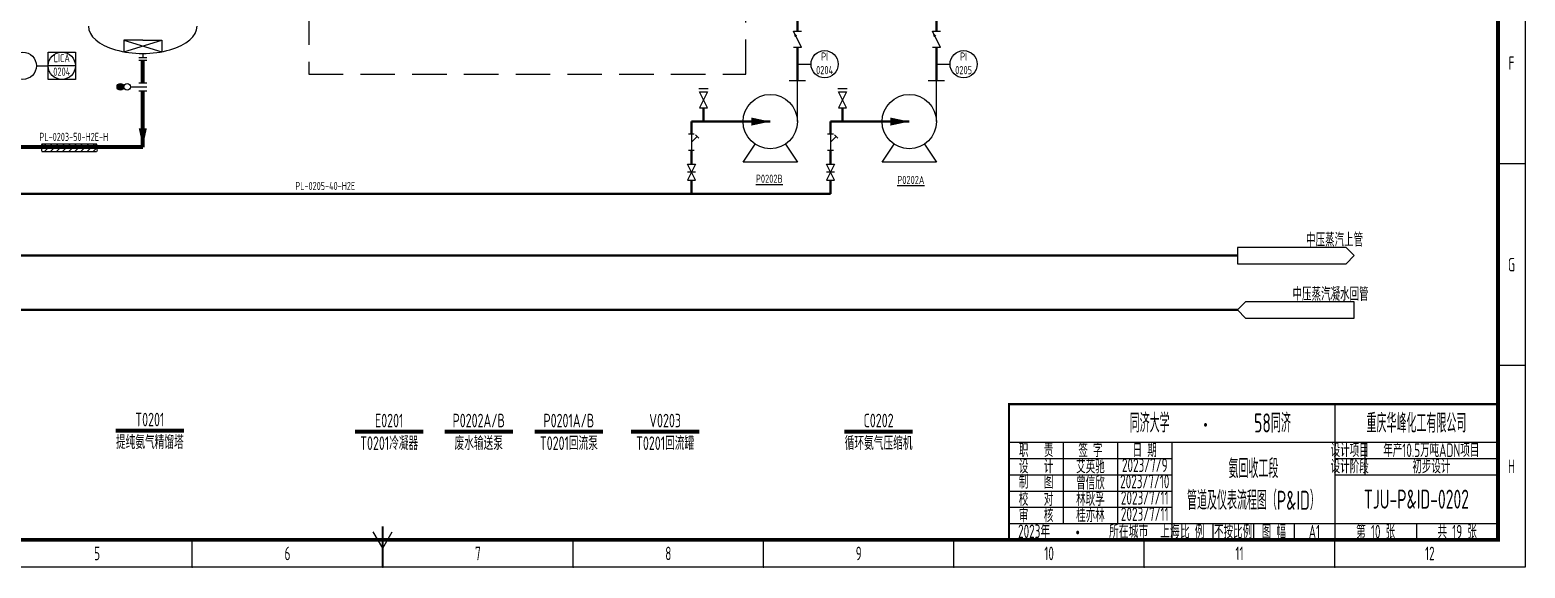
# Model space of a CAD drawing. Header units: millimetres. Extents: x 453 to 7190, y 523 to 4294.
# Drawn here: x 2475 to 3026, y 2111 to 2309 of the extents above; entities that cross this region are included whole.
import ezdxf

# ---------------------------------------------------------------- set-up
doc = ezdxf.new("R2010")
doc.units = ezdxf.units.MM
doc.linetypes.add('DASHED', pattern=[19.05, 12.7, -6.35])
for name, color, linetype, lineweight in [('01-主物流线-粗实线', 134, 'Continuous', 80), ('02-次要物流线-中粗线', 30, 'Continuous', 40), ('02-辅助物流线-中粗线', 30, 'Continuous', 40), ('03-设备外轮廓线-细实线', 7, 'Continuous', 25), ('04-设备内部件-细实线', 170, 'Continuous', 25), ('05-图框与标题栏', 7, 'Continuous', 25), ('06-公用工程-中、低压蒸汽与凝水回管', 14, 'Continuous', 40), ('09-文本', 7, 'Continuous', 25), ('10-流股接续标志', 7, 'Continuous', 25), ('11-文本', 7, 'Continuous', 25), ('11-管道组合号', 50, 'Continuous', 15), ('12-信号线', 226, 'DASHED', 25), ('12-设备位号线', 7, 'Continuous', 80), ('13-电动气动信号线', 226, 'DASHED', 25), ('14-箭头', 7, 'Continuous', 25), ('15-仪表', 190, 'Continuous', 25), ('16-阀门与管件', 102, 'Continuous', 25)]:
    doc.layers.add(name, color=color, linetype=linetype, lineweight=lineweight)
doc.layers.add('TITLE', color=7, linetype='Continuous')
doc.styles.add('3-gbcbig', font='gbenor.shx', dxfattribs={"width": 0.7, "height": 3, "bigfont": 'gbcbig.shx'})
doc.styles.add('5-gbcbig', font='gbenor.shx', dxfattribs={"width": 0.7, "height": 5, "bigfont": 'gbcbig.shx'})
doc.styles.add('7-gbcbig', font='gbenor.shx', dxfattribs={"width": 0.7, "height": 7, "bigfont": 'gbcbig.shx'})
doc.styles.get("Standard").update_dxf_attribs({"font": 'arial.ttf'})
doc.styles.add('头号烷家', font='gbenor.shx', dxfattribs={"width": 0.75, "height": 3, "bigfont": 'gbcbig.shx'})

# ---------------------------------------------------------------- blocks, each defined once
blk = doc.blocks.new('管道组合号')
at = {"layer": '11-管道组合号', "style": '头号烷家', "width": 0.75}
blk.add_attdef('管道组合号', (-4.3, 3.13), '', height=3, dxfattribs=at)

msp = doc.modelspace()

# ---------------------------------------------------------------- hatches: boundary and pattern name
at = {"layer": '16-阀门与管件'}
msp.add_hatch(color=256, dxfattribs=at).paths.add_polyline_path([(2509.86, 2288.06, 1), (2507.36, 2288.06, 1)])

# ---------------------------------------------------------------- linework, layer by layer
for p, q in [((2515.36, 2298.85), (2518.36, 2298.85)), ((2515.36, 2297.85), (2518.36, 2297.85)), ((2516.86, 2300.35), (2516.86, 2298.85))]:
    msp.add_line(p, q)
at = {"layer": '01-主物流线-粗实线'}
for p, q in [((2516.86, 2289.56), (2516.86, 2297.85)), ((2516.86, 2265.8), (2516.86, 2286.56)), ((2516.86, 2265.8), (2439.86, 2265.8))]:
    msp.add_line(p, q, dxfattribs=at)
at = {"layer": '02-次要物流线-中粗线'}
msp.add_line((2438.07, 2248.62), (2769.99, 2248.62), dxfattribs=at)
at = {"layer": '02-辅助物流线-中粗线'}
for p, q in [((2757.82, 2308.5), (2757.82, 2313.5)), ((2808.99, 2308.5), (2808.99, 2313.5)), ((2757.82, 2290.25), (2757.82, 2302.5)), ((2808.99, 2290.25), (2808.99, 2302.5)), ((2723.24, 2280.25), (2723.24, 2275.25)), ((2774.41, 2280.25), (2774.41, 2275.25)), ((2718.82, 2270.62), (2718.82, 2275.25)), ((2718.82, 2275.25), (2747.82, 2275.25)), ((2769.99, 2270.62), (2769.99, 2275.25)), ((2769.99, 2275.25), (2798.99, 2275.25)), ((2718.82, 2259.62), (2718.82, 2264.62)), ((2769.99, 2259.62), (2769.99, 2264.62)), ((2718.82, 2253.62), (2718.82, 2248.62)), ((2769.99, 2253.62), (2769.99, 2248.62))]:
    msp.add_line(p, q, dxfattribs=at)
at = {"layer": '03-设备外轮廓线-细实线'}
for p, q in [((2760.82, 2290.25), (2754.82, 2290.25)), ((2757.82, 2275.25), (2757.82, 2290.25)), ((2811.99, 2290.25), (2805.99, 2290.25)), ((2808.99, 2275.25), (2808.99, 2290.25)), ((2737.82, 2260.25), (2742.28, 2266.93)), ((2753.37, 2266.93), (2757.82, 2260.25)), ((2788.99, 2260.25), (2793.44, 2266.93)), ((2804.54, 2266.93), (2808.99, 2260.25)), ((2757.82, 2260.25), (2737.82, 2260.25)), ((2808.99, 2260.25), (2788.99, 2260.25))]:
    msp.add_line(p, q, dxfattribs=at)
for centre in [(2747.82, 2275.25), (2798.99, 2275.25)]:
    msp.add_circle(centre, 10, dxfattribs=at)
msp.add_ellipse((2516.86, 2310.35), major_axis=(-20, 0), ratio=0.5, start_param=0, end_param=3.141593, dxfattribs=at)
at = {"layer": '04-设备内部件-细实线'}
for p, q in [((2516.86, 2305.25), (2509.86, 2305.25)), ((2509.86, 2305.25), (2509.86, 2300.99)), ((2509.86, 2300.99), (2523.86, 2305.25)), ((2509.86, 2305.25), (2523.86, 2300.99)), ((2516.86, 2305.25), (2523.86, 2305.25)), ((2523.86, 2305.25), (2523.86, 2300.99))]:
    msp.add_line(p, q, dxfattribs=at)
at = {"layer": '05-图框与标题栏'}
for p, q in [((3025.67, 2259.66), (3015.67, 2259.66)), ((3025.67, 2185.41), (3015.67, 2185.41)), ((2955.67, 2171.16), (2955.67, 2121.16)), ((2835.67, 2157.16), (3015.67, 2157.16)), ((2855.67, 2157.16), (2855.67, 2127.16)), ((2875.67, 2157.16), (2875.67, 2127.16)), ((2895.67, 2157.16), (2895.67, 2121.16)), ((2966.67, 2157.16), (2966.67, 2145.16)), ((2835.67, 2151.16), (2895.67, 2151.16)), ((2955.67, 2151.16), (3015.67, 2151.16)), ((2835.67, 2145.16), (2895.67, 2145.16)), ((2955.67, 2145.16), (3015.67, 2145.16)), ((2835.67, 2139.16), (2895.67, 2139.16)), ((2835.67, 2133.16), (2895.67, 2133.16)), ((2835.67, 2127.16), (3015.67, 2127.16)), ((2910.67, 2127.16), (2910.67, 2121.16)), ((2925.67, 2127.16), (2925.67, 2121.16)), ((2940.67, 2127.16), (2940.67, 2121.16)), ((2985.67, 2127.16), (2985.67, 2121.16)), ((2535.08, 2111.16), (2535.08, 2121.16)), ((2605.17, 2118.16), (2601.7, 2124.16)), ((2605.17, 2118.16), (2608.63, 2124.16)), ((2675.25, 2111.16), (2675.25, 2121.16)), ((2745.33, 2111.16), (2745.33, 2121.16)), ((2815.42, 2111.16), (2815.42, 2121.16)), ((2885.5, 2111.16), (2885.5, 2121.16)), ((2955.58, 2111.16), (2955.58, 2121.16))]:
    msp.add_line(p, q, dxfattribs=at)
at = {"layer": '05-图框与标题栏', "const_width": 1.4}
msp.add_lwpolyline([(2209.67, 2695.16), (2209.67, 2121.16), (3015.67, 2121.16), (3015.67, 2695.16)], close=True, dxfattribs=at)
at = {"layer": '05-图框与标题栏', "const_width": 0.8}
for points in [[(3015.67, 2171.16), (2835.67, 2171.16), (2835.67, 2121.16)], [(2605.17, 2111.16), (2605.17, 2126.16)]]:
    msp.add_lwpolyline(points, dxfattribs=at)
at = {"layer": '05-图框与标题栏'}
for p in [(3025.67, 2259.66), (3025.67, 2185.41), (2535.08, 2111.16), (2605.17, 2111.16), (2675.25, 2111.16), (2745.33, 2111.16), (2815.42, 2111.16), (2885.5, 2111.16), (2955.58, 2111.16)]:
    msp.add_point(p, dxfattribs=at)
at = {"layer": '06-公用工程-中、低压蒸汽与凝水回管'}
for p, q in [((2300.74, 2225.88), (2919.8, 2225.88)), ((2300.74, 2205.88), (2919.8, 2205.88))]:
    msp.add_line(p, q, dxfattribs=at)
at = {"layer": '10-流股接续标志'}
for p, q in [((2959.8, 2228.88), (2919.8, 2228.88)), ((2919.8, 2228.88), (2919.8, 2222.88)), ((2962.8, 2225.88), (2959.8, 2228.88)), ((2959.8, 2222.88), (2962.8, 2225.88)), ((2919.8, 2222.88), (2959.8, 2222.88)), ((2922.8, 2208.88), (2919.8, 2205.88)), ((2962.8, 2208.88), (2922.8, 2208.88)), ((2962.8, 2202.88), (2962.8, 2208.88)), ((2919.8, 2205.88), (2922.8, 2202.88)), ((2922.8, 2202.88), (2962.8, 2202.88))]:
    msp.add_line(p, q, dxfattribs=at)
at = {"layer": '11-文本'}
for p, q in [((2479.77, 2267.07), (2499.77, 2267.07)), ((2499.77, 2264.07), (2479.77, 2264.07)), ((2480.15, 2265.97), (2481.25, 2267.07)), ((2480.49, 2264.07), (2483.49, 2267.07)), ((2482.74, 2264.07), (2485.74, 2267.07)), ((2484.98, 2264.07), (2487.98, 2267.07)), ((2487.23, 2264.07), (2490.23, 2267.07)), ((2489.47, 2264.07), (2492.47, 2267.07)), ((2491.72, 2264.07), (2494.72, 2267.07)), ((2493.96, 2264.07), (2496.96, 2267.07)), ((2496.21, 2264.07), (2499.21, 2267.07)), ((2498.45, 2264.07), (2499.73, 2265.35))]:
    msp.add_line(p, q, dxfattribs=at)
for centre, radius, start, end in [((2480.91, 2266.09), 1.5, 139.5631, 215.9037), ((2498.68, 2266.23), 1.37, 319.9929, 37.2624)]:
    msp.add_arc(centre, radius, start, end, dxfattribs=at)
msp.add_spline([(2479.77, 2267.07), (2480.13, 2265.91), (2479.59, 2264.98), (2479.77, 2264.07)], degree=3, dxfattribs=at)
msp.add_open_spline([(2499.77, 2267.07), (2499.42, 2266.59), (2499.25, 2265.67), (2500.23, 2264.95), (2499.95, 2264.25), (2499.77, 2264.07)], degree=3, knots=[0, 0, 0, 0, 1.367527, 2.619727, 3.553416, 3.553416, 3.553416, 3.553416], dxfattribs=at)
at = {"layer": '12-信号线'}
msp.add_line((2577.92, 2316.26), (2577.92, 2292.75), dxfattribs=at)
at = {"layer": '12-设备位号线'}
for p, q in [((2531.94, 2161.35), (2506.94, 2161.35)), ((2620.05, 2160.96), (2595.05, 2160.96)), ((2653.02, 2160.96), (2628.02, 2160.96)), ((2686.19, 2160.96), (2661.19, 2160.96)), ((2721.61, 2160.96), (2696.61, 2160.96)), ((2800.19, 2160.96), (2775.19, 2160.96))]:
    msp.add_line(p, q, dxfattribs=at)
at = {"layer": '13-电动气动信号线'}
for p, q in [((2738.86, 2292.75), (2738.86, 2350.7)), ((2577.92, 2292.75), (2738.86, 2292.75))]:
    msp.add_line(p, q, dxfattribs=at)
at = {"layer": '14-箭头'}
for points in [[(2516.86, 2265.8, 0, 3, 0), (2516.86, 2272.8, 3, 3, 0)], [(2747.82, 2275.25, 0, 3, 0), (2740.82, 2275.25, 3, 3, 0)], [(2798.99, 2275.25, 0, 3, 0), (2791.99, 2275.25, 3, 3, 0)]]:
    msp.add_lwpolyline(points, format="xyseb", dxfattribs=at)
at = {"layer": '15-仪表'}
for p, q in [((2482.03, 2290.8), (2482.03, 2300.8)), ((2482.03, 2300.8), (2492.03, 2300.8)), ((2492.03, 2300.8), (2492.03, 2290.8)), ((2477.69, 2295.8), (2482.03, 2295.8)), ((2492.03, 2295.8), (2482.03, 2295.8)), ((2757.82, 2296.38), (2762.82, 2296.38)), ((2808.99, 2296.38), (2813.99, 2296.38)), ((2492.03, 2290.8), (2482.03, 2290.8))]:
    msp.add_line(p, q, dxfattribs=at)
for centre in [(2472.69, 2295.8), (2487.03, 2295.8), (2767.82, 2296.38), (2818.99, 2296.38)]:
    msp.add_circle(centre, 5, dxfattribs=at)
at = {"layer": '16-阀门与管件'}
for p, q in [((2759.32, 2302.5), (2756.32, 2308.5)), ((2756.32, 2308.5), (2759.32, 2308.5)), ((2810.49, 2302.5), (2807.49, 2308.5)), ((2807.49, 2308.5), (2810.49, 2308.5)), ((2759.32, 2302.5), (2756.32, 2302.5)), ((2810.49, 2302.5), (2807.49, 2302.5)), ((2515.36, 2289.56), (2518.36, 2289.56)), ((2512.36, 2288.06), (2518.36, 2288.06)), ((2515.36, 2286.56), (2518.36, 2286.56)), ((2725, 2287.25), (2721.54, 2287.25)), ((2724.74, 2280.25), (2721.74, 2286.25)), ((2721.74, 2286.25), (2724.74, 2286.25)), ((2724.74, 2286.25), (2721.74, 2280.25)), ((2776.17, 2287.25), (2772.71, 2287.25)), ((2775.91, 2280.25), (2772.91, 2286.25)), ((2772.91, 2286.25), (2775.91, 2286.25)), ((2775.91, 2286.25), (2772.91, 2280.25)), ((2721.74, 2280.25), (2724.74, 2280.25)), ((2772.91, 2280.25), (2775.91, 2280.25)), ((2719.87, 2270.62), (2717.77, 2270.62)), ((2718.82, 2270.62), (2718.82, 2264.62)), ((2718.82, 2267.62), (2720.94, 2269.74)), ((2721.54, 2269.15), (2720.35, 2270.33)), ((2771.04, 2270.62), (2768.94, 2270.62)), ((2769.99, 2270.62), (2769.99, 2264.62)), ((2769.99, 2267.62), (2772.11, 2269.74)), ((2772.71, 2269.15), (2771.52, 2270.33)), ((2719.87, 2264.62), (2717.77, 2264.62)), ((2771.04, 2264.62), (2768.94, 2264.62)), ((2717.32, 2259.62), (2720.32, 2259.62)), ((2720.32, 2259.62), (2717.32, 2253.62)), ((2720.32, 2253.62), (2717.32, 2259.62)), ((2720.32, 2256.62), (2717.32, 2256.62)), ((2768.49, 2259.62), (2771.49, 2259.62)), ((2771.49, 2259.62), (2768.49, 2253.62)), ((2771.49, 2253.62), (2768.49, 2259.62)), ((2771.49, 2256.62), (2768.49, 2256.62)), ((2717.32, 2253.62), (2720.32, 2253.62)), ((2768.49, 2253.62), (2771.49, 2253.62))]:
    msp.add_line(p, q, dxfattribs=at)
at = {"layer": '16-阀门与管件', "color": 3}
for points in [[(2757.28, 2306.6, 1, 0, 0), (2756.32, 2308.5, 0, 0, 0)], [(2808.45, 2306.6, 1, 0, 0), (2807.49, 2308.5, 0, 0, 0)]]:
    msp.add_lwpolyline(points, format="xyseb", dxfattribs=at)
at = {"layer": '16-阀门与管件'}
for centre in [(2508.61, 2288.06), (2511.11, 2288.06)]:
    msp.add_circle(centre, 1.25, dxfattribs=at)
at = {"layer": 'TITLE'}
for p, q in [((3025.67, 2705.16), (3025.67, 2111.16)), ((3025.67, 2111.16), (2184.67, 2111.16))]:
    msp.add_line(p, q, dxfattribs=at)
msp.add_lwpolyline([(2184.67, 2705.16), (3025.67, 2705.16), (3025.67, 2111.16), (2184.67, 2111.16)], close=True, dxfattribs=at)

# ---------------------------------------------------------------- block references
at = {"layer": '11-管道组合号'}
for p, values in [((2483.12, 2264.98), {'管道组合号': 'PL-0203-50-H2E-H'}), ((2577.29, 2246.91), {'管道组合号': 'PL-0205-40-H2E'})]:
    msp.add_blockref('管道组合号', p, dxfattribs=at).add_auto_attribs(values)

# ---------------------------------------------------------------- texts
at = {"char_height": 3, "attachment_point": 5, "style": '3-gbcbig'}
for s, insert in [('{\\LP0202B}', (2747.46, 2254.19)), ('{\\LP0202A}', (2799.56, 2253.75))]:
    msp.add_mtext_dynamic_manual_height_columns(s, width=12.7249, gutter_width=35, heights=[12.14], dxfattribs=dict(at, insert=insert))
at = {"layer": '05-图框与标题栏', "attachment_point": 5}
for s, width, heights, insert, char_height, style in [('F', 10, [0], (3020.67, 2296.78), 5, '5-gbcbig'), ('G', 10, [0], (3020.67, 2222.53), 5, '5-gbcbig'), ('重庆华峰化工有限公司', 60, [0], (2985.67, 2164.16), 7, '7-gbcbig'), ('职   责', 20, [0], (2845.67, 2154.16), 5, '5-gbcbig'), ('签 字', 20, [0], (2865.67, 2154.16), 5, '5-gbcbig'), ('日 期', 20, [0], (2885.67, 2154.16), 5, '5-gbcbig'), ('设计项目', 15, [0], (2961.11, 2154.16), 5, '5-gbcbig'), ('设   计', 20, [0], (2845.67, 2148.16), 5, '5-gbcbig'), ('艾英驰', 20, [0], (2865.67, 2148.16), 5, '5-gbcbig'), ('2023/7/9', 20, [0], (2885.67, 2148.66), 5, '5-gbcbig'), ('设计阶段', 15, [0], (2961.11, 2148.16), 5, '5-gbcbig'), ('H', 10, [0], (3020.67, 2148.28), 5, '5-gbcbig'), ('制   图', 20, [0], (2845.67, 2142.52), 5, '5-gbcbig'), ('曾信欣', 20, [0], (2865.67, 2142.16), 5, '5-gbcbig'), ('2023/7/10', 20, [0], (2885.67, 2142.66), 5, '5-gbcbig'), ('校   对', 20, [0], (2845.67, 2136.16), 5, '5-gbcbig'), ('林耿孚', 20, [0], (2865.67, 2136.16), 5, '5-gbcbig'), ('2023/7/11', 20, [0], (2885.67, 2136.66), 5, '5-gbcbig'), ('TJU-P&ID-0202', 60, [12.52], (2985.67, 2136.16), 7, '7-gbcbig'), ('审   核', 20, [0], (2845.67, 2130.16), 5, '5-gbcbig'), ('桂亦林', 20, [0], (2865.67, 2130.16), 5, '5-gbcbig'), ('2023/7/11', 20, [0], (2885.67, 2130.66), 5, '5-gbcbig'), ('比 例', 15, [0], (2903.17, 2124.16), 5, '5-gbcbig'), ('不按比例', 15, [0], (2918.17, 2124.16), 5, '5-gbcbig'), ('图 幅', 15, [0], (2933.17, 2124.16), 5, '5-gbcbig'), ('A1', 14.9167, [0], (2948.12, 2124.16), 5, '5-gbcbig'), ('第 10 张', 30, [0], (2970.67, 2124.16), 5, '5-gbcbig'), ('共 19 张', 30, [0], (3000.67, 2124.16), 5, '5-gbcbig'), ('5', 70.0833, [0], (2500.04, 2116.16), 5, '5-gbcbig'), ('6', 70.0833, [0], (2570.12, 2116.16), 5, '5-gbcbig'), ('7', 70.0833, [0], (2640.21, 2116.16), 5, '5-gbcbig'), ('8', 70.0833, [0], (2710.29, 2116.16), 5, '5-gbcbig'), ('9', 70.0833, [0], (2780.37, 2116.16), 5, '5-gbcbig'), ('10', 70.0833, [0], (2850.46, 2116.16), 5, '5-gbcbig'), ('11', 70.0833, [0], (2920.54, 2116.16), 5, '5-gbcbig'), ('12', 70.0833, [0], (2990.62, 2116.16), 5, '5-gbcbig')]:
    msp.add_mtext_dynamic_manual_height_columns(s, width=width, gutter_width=25, heights=heights, dxfattribs=dict(at, insert=insert, char_height=char_height, style=style))
at = {"layer": '05-图框与标题栏'}
for s, insert, char_height, width, attachment_point, style in [('\\pi5.78018;同济大学             ', (2874.34, 2164.22), 7, 32.2593, 4, '7-gbcbig'), ('58同济          ', (2932.68, 2164.22), 7, 32.2593, 5, '7-gbcbig'), (' 2023{\\W0.8;年          所在城市  上海}', (2837.14, 2124.31), 5, 67.5295, 4, '5-gbcbig'), ('{\\fFangSong|b0|i0|c134|p49;\\W0.8;·}', (2858.24, 2126.29), 5, 18.9039, 1, '5-gbcbig')]:
    msp.add_mtext(s, dxfattribs=dict(at, insert=insert, char_height=char_height, width=width, attachment_point=attachment_point, style=style))
at = {"layer": '05-图框与标题栏', "insert": (2905.31, 2165.94), "char_height": 5, "width": 31.5065, "attachment_point": 1}
msp.add_mtext('{\\fFangSong|b0|i0|c134|p49;\\W0.8;·}', dxfattribs=at)
at = {"layer": '09-文本', "attachment_point": 5}
for s, width, gutter_width, insert, char_height, style in [('{\\W0.75;T0201}\\P{\\A1;\\W0.75;提纯氨气精馏塔}', 59.0038, 12.5, (2519.44, 2161.32), 5, '5-gbcbig'), ('{\\W0.75;E0201}\\P{\\A1;\\W0.75;T0201冷凝器}', 59.0038, 12.5, (2607.55, 2160.94), 5, '5-gbcbig'), ('{\\W0.75;P0202A/B}\\P{\\A1;\\W0.75;废水输送泵}', 59.0038, 12.5, (2640.52, 2160.94), 5, '5-gbcbig'), ('{\\W0.75;P0201A/B}\\P{\\A1;\\W0.75;T0201回流泵}', 59.0038, 12.5, (2673.69, 2160.94), 5, '5-gbcbig'), ('{\\W0.75;V0203\\P\\A1;T0201回流罐}', 59.0038, 12.5, (2709.11, 2160.94), 5, '5-gbcbig'), ('{\\W0.75;C0202}\\P{\\A1;\\W0.75;循环氨气压缩机}', 59.0038, 12.5, (2787.69, 2160.94), 5, '5-gbcbig'), ('年产10.5万吨ADN项目', 49.0599, 35, (2991.14, 2154.16), 5, '5-gbcbig'), ('氨回收工段\\P管道及仪表流程图（P&ID）', 60, 12.5, (2925.67, 2141.5), 7, '7-gbcbig'), ('初步设计', 48.9999, 12.5, (2991.17, 2148.16), 5, '5-gbcbig')]:
    msp.add_mtext_dynamic_manual_height_columns(s, width=width, gutter_width=gutter_width, heights=[0], dxfattribs=dict(at, insert=insert, char_height=char_height, style=style))
at = {"layer": '11-文本', "char_height": 5, "attachment_point": 1, "style": '5-gbcbig'}
for s, insert in [('中压蒸汽上管', (2945.03, 2234.21)), ('中压蒸汽凝水回管', (2940.07, 2214.21))]:
    msp.add_mtext_dynamic_manual_height_columns(s, width=29.1659, gutter_width=25, heights=[0], dxfattribs=dict(at, insert=insert))
at = {"layer": '15-仪表', "ltscale": 10, "char_height": 3, "width": 10, "attachment_point": 5, "style": '3-gbcbig'}
for s, insert in [('{\\C0;PI\\P0204}', (2767.83, 2296.7)), ('{\\C0;PI\\P0205}', (2818.99, 2296.7)), ('{\\C0;LICA\\P0204}', (2487.03, 2296.13))]:
    msp.add_mtext(s, dxfattribs=dict(at, insert=insert))

doc.saveas('drawing.dxf')
